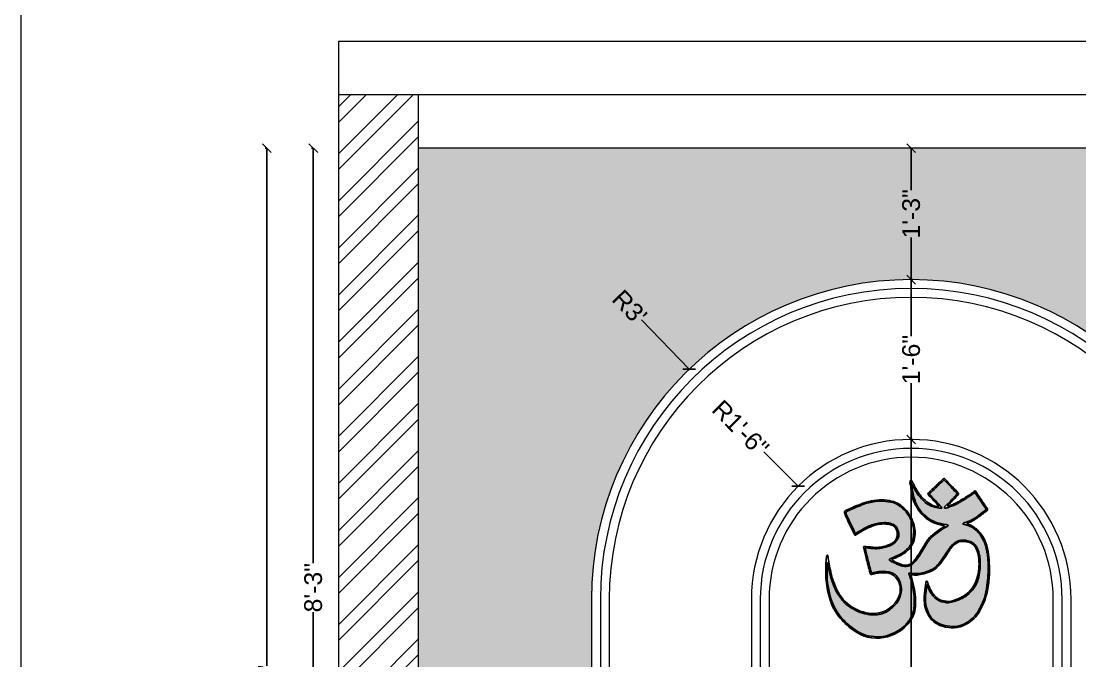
# Model space of a CAD drawing. Header units: inches. Extents: x 15448 to 46480, y -8154 to 0.
# Drawn here: x 19441.7 to 19560.9, y -3086.6 to -3014.6 of the extents above; entities that cross this region are included whole.
import ezdxf

# ---------------------------------------------------------------- set-up
doc = ezdxf.new("R2010")
doc.units = ezdxf.units.IN
doc.header["$MEASUREMENT"] = 0
doc.layers.add('ceco.net 551 - Om symbol', color=7, linetype='Continuous')
doc.layers.add('IEL-HATCH-002', color=7, linetype='Continuous')
doc.layers.add('ROD', color=7, linetype='Continuous', lineweight=9)
doc.styles.add('b.k', font='verdana.ttf')
doc.styles.get("Standard").update_dxf_attribs({"font": 'arial.ttf'})
doc.dimstyles.get("Standard").update_dxf_attribs({"dimtxt": 0.18, "dimasz": 0.18, "dimexe": 0.18, "dimexo": 0.0625, "dimgap": 0.09, "dimtad": 0, "dimtih": 1, "dimtoh": 1, "dimdec": 0, "dimzin": 0, "dimdsep": 46, "dimlunit": 4, "dimtxsty": 'Standard', "dimcen": 0.09, "dimadec": 0, "dimazin": 0, "dimtfac": 1, "dimtdec": 0, "dimtofl": 0, "dimtmove": 0, "dimatfit": 3, "dimfxl": 1, "dimtolj": 1, "dimtzin": 0, "dimarcsym": 0})
doc.dimstyles.new('STANDARD$0', dxfattribs={"dimscale": 0, "dimtxt": 6, "dimasz": 3, "dimexe": 2, "dimexo": 2, "dimgap": 0, "dimtad": 0, "dimtih": 1, "dimtoh": 1, "dimdec": 1, "dimzin": 0, "dimdsep": 46, "dimlunit": 4, "dimtxsty": 'b.k', "dimcen": 2.5, "dimclrd": 256, "dimclre": 256, "dimclrt": 256, "dimadec": 0, "dimazin": 0, "dimtfac": 1, "dimtdec": 1, "dimtofl": 0, "dimtmove": 2, "dimatfit": 2, "dimfxl": 1, "dimfrac": 2, "dimtolj": 1, "dimtzin": 0, "dimlwd": 9, "dimlwe": 9, "dimarcsym": 0})

# ---------------------------------------------------------------- blocks, each defined once
blk = doc.blocks.new('IUYGTFDS')
at = {"layer": 'IEL-HATCH-002', "true_color": 0xbea423, "transparency": 33554687}
h = blk.add_hatch(color=42, dxfattribs=at)
h.dxf.hatch_style = 1
h.paths.add_polyline_path([(13336.235, -2235.108, 0.002112), (13336.21, -2235.065, 0.046401), (13336.185, -2235.031, 0.025325), (13336.136, -2234.981, 0.134648), (13336.036, -2234.925, 0.031762), (13335.923, -2234.903, 0.028602), (13335.877, -2234.899, 0.031224), (13335.832, -2234.902, -0.015566), (13335.785, -2234.906, 0.043106), (13335.744, -2234.913, 0.009523), (13335.651, -2234.939, 0.007416), (13335.519, -2234.982, 0.362241), (13335.499, -2235.007, 0.06835), (13335.501, -2235.018, 0.004153), (13335.564, -2235.192, -0.00127), (13335.583, -2235.246, 0.298536), (13335.589, -2235.251, 0.053478), (13335.613, -2235.242, -0.016716), (13335.741, -2235.187, -0.036947), (13335.807, -2235.168, -0.055466), (13335.922, -2235.158, -0.064546), (13335.991, -2235.167, -0.09297), (13336.053, -2235.198, -0.113191), (13336.076, -2235.223, -0.098595), (13336.096, -2235.301, -0.039486), (13336.096, -2235.325, -0.079802), (13336.09, -2235.347, -0.130236), (13336.038, -2235.408, -0.089792), (13335.943, -2235.447, -0.033926), (13335.874, -2235.457, -0.05706), (13335.805, -2235.456, -0.018502), (13335.737, -2235.443, 0.01584), (13335.691, -2235.435, 0.414983), (13335.685, -2235.435, 0.098541), (13335.684, -2235.447, 0.002348), (13335.717, -2235.656, -0.000819), (13335.728, -2235.727, 0.088091), (13335.732, -2235.736, 0.205964), (13335.733, -2235.737, 0.01619), (13335.788, -2235.732, -0.023223), (13335.834, -2235.729, -0.067579), (13335.924, -2235.74, -0.051431), (13335.969, -2235.757, -0.07239), (13336.007, -2235.783, -0.10263), (13336.045, -2235.841, -0.187512), (13336.054, -2236.021, -0.108997), (13335.994, -2236.119, -0.076125), (13335.883, -2236.202, -0.066225), (13335.819, -2236.226, -0.033178), (13335.773, -2236.234, -0.075558), (13335.682, -2236.23, -0.021024), (13335.636, -2236.218, -0.061058), (13335.529, -2236.175, -0.040022), (13335.436, -2236.111, -0.050377), (13335.385, -2236.061, -0.034999), (13335.333, -2235.985, -0.033432), (13335.3, -2235.924, -0.031483), (13335.277, -2235.857, -0.013614), (13335.254, -2235.769, -0.031368), (13335.238, -2235.678, 0.015285), (13335.232, -2235.638, -0.121862), (13335.227, -2235.61, 0.0081), (13335.225, -2235.571, 0.027484), (13335.224, -2235.567, 0.599718), (13335.222, -2235.567, 0.038894), (13335.217, -2235.591, 0.00214), (13335.209, -2235.682, 0.077521), (13335.229, -2236.004, 0.064165), (13335.284, -2236.156, 0.10539), (13335.492, -2236.401, 0.065821), (13335.591, -2236.46, 0.065551), (13335.725, -2236.494, 0.060806), (13335.817, -2236.495, 0.124115), (13336.051, -2236.402, 0.049919), (13336.103, -2236.356, 0.030544), (13336.146, -2236.302, 0.043378), (13336.17, -2236.262, 0.042039), (13336.185, -2236.219, 0.026293), (13336.195, -2236.173, 0.090243), (13336.188, -2235.875, 0.014667), (13336.174, -2235.807, -0.059838), (13336.168, -2235.782, -0.037512), (13336.216, -2235.788, 0.014995), (13336.259, -2235.794, 0.061678), (13336.328, -2235.793, 0.029838), (13336.373, -2235.784, 0.02605), (13336.461, -2235.756, 0.114195), (13336.518, -2235.717, 0.021783), (13336.58, -2235.649, -0.001758), (13336.666, -2235.544, -0.062344), (13336.718, -2235.494, -0.071779), (13336.778, -2235.46, -0.161038), (13336.863, -2235.455, -0.028207), (13336.913, -2235.471, -0.243786), (13337.008, -2235.574, -0.049988), (13337.023, -2235.659, -0.033804), (13337.023, -2235.729, -0.085114), (13336.979, -2235.931, -0.161115), (13336.832, -2236.105, -0.05276), (13336.771, -2236.137, -0.02678), (13336.705, -2236.158, -0.038346), (13336.637, -2236.171, -0.029743), (13336.604, -2236.173, -0.062213), (13336.579, -2236.171, -0.024968), (13336.524, -2236.153, -0.038864), (13336.503, -2236.144, -0.105699), (13336.435, -2236.083, -0.027363), (13336.41, -2236.044, -0.038061), (13336.39, -2236.002, -0.031958), (13336.37, -2235.936, 0.009344), (13336.352, -2236.014, 0.021534), (13336.341, -2236.073, 0.028852), (13336.336, -2236.133, 0.096216), (13336.358, -2236.271, 0.033565), (13336.373, -2236.308, 0.178797), (13336.507, -2236.425, 0.068595), (13336.623, -2236.456, 0.124451), (13336.762, -2236.441, 0.071512), (13336.867, -2236.383, 0.057801), (13336.926, -2236.328, 0.024106), (13336.95, -2236.295, 0.011796), (13336.982, -2236.245, 0.010002), (13337.003, -2236.21, 0.04372), (13337.045, -2236.119, 0.036513), (13337.081, -2235.984, 0.013267), (13337.102, -2235.865, 0.042922), (13337.115, -2235.664, 0.018538), (13337.111, -2235.605, 0.048205), (13337.093, -2235.506, 0.09662), (13337.021, -2235.364, 0.025539), (13337.008, -2235.349, 0.085547), (13336.908, -2235.281, 0.035576), (13336.89, -2235.274, -0.06255), (13336.863, -2235.266, -0.595008), (13336.862, -2235.259, -0.132758), (13336.873, -2235.253, -0.025677), (13336.883, -2235.249, 0.002399), (13336.922, -2235.24, 0.059935), (13337.015, -2235.203, 0.013805), (13337.052, -2235.182, 0.00659), (13337.152, -2235.119, 0.003785), (13337.053, -2234.934, -0.008332), (13337.04, -2234.908, 0.393751), (13337.038, -2234.907, 0.023012), (13337.019, -2234.918, 0.003516), (13336.992, -2234.933, -0.009891), (13336.974, -2234.943, -0.007737), (13336.88, -2234.99, -0.007872), (13336.842, -2235.008, -0.033046), (13336.774, -2235.034, -0.013098), (13336.723, -2235.048, -0.026087), (13336.68, -2235.058, -0.123787), (13336.667, -2235.058, -0.503231), (13336.662, -2235.047, -0.078927), (13336.67, -2235.037, -0.016408), (13336.687, -2235.023, 0.007531), (13336.719, -2234.998, 0.003779), (13336.799, -2234.93, 0.001318), (13336.824, -2234.908, 0.061004), (13336.826, -2234.905, 0.201677), (13336.827, -2234.901, 0.12544), (13336.801, -2234.866, 0.002396), (13336.749, -2234.8, 0.00556), (13336.697, -2234.735, -0.00186), (13336.692, -2234.728, 0.090135), (13336.689, -2234.726, 0.175148), (13336.688, -2234.726, 0.03608), (13336.682, -2234.73, 0.016896), (13336.664, -2234.742, -0.009645), (13336.499, -2234.871, -0.008426), (13336.528, -2234.907, -0.008077), (13336.611, -2235.018, 0.016185), (13336.632, -2235.049, -0.615638), (13336.63, -2235.054, -0.093544), (13336.622, -2235.054, -0.020123), (13336.583, -2235.045, -0.138358), (13336.443, -2234.968, -0.024176), (13336.412, -2234.933, -0.039321), (13336.372, -2234.877, -0.019368), (13336.321, -2234.774, -0.130495), (13336.317, -2234.757, 0.061981), (13336.309, -2234.74, 0.442817), (13336.307, -2234.74, 0.032907), (13336.304, -2234.793, 0.064693), (13336.33, -2234.953, 0.163641), (13336.485, -2235.177, 0.074846), (13336.587, -2235.229, 0.014382), (13336.652, -2235.248, -0.038403), (13336.676, -2235.256, -0.05892), (13336.683, -2235.26, -0.457459), (13336.684, -2235.268, -0.192827), (13336.678, -2235.273, 0.033201), (13336.617, -2235.3, 0.011685), (13336.494, -2235.374, 0.072931), (13336.446, -2235.416, 0.016659), (13336.416, -2235.452, -0.005999), (13336.305, -2235.599, -0.019656), (13336.275, -2235.634, -0.034056), (13336.242, -2235.666, -0.194879), (13336.146, -2235.7, -0.112312), (13336.069, -2235.676, -0.02303), (13335.989, -2235.631, -0.019509), (13335.962, -2235.613, -0.648297), (13335.963, -2235.595, -0.052538), (13335.976, -2235.59, -0.018571), (13336.085, -2235.55, 0.029064), (13336.129, -2235.53, 0.086042), (13336.201, -2235.474, 0.015006), (13336.23, -2235.44, 0.039922), (13336.243, -2235.421, 0.061321), (13336.259, -2235.378, 0.01074), (13336.271, -2235.329, 0.102005), (13336.271, -2235.222, 0.020186), (13336.259, -2235.173, 0.022064), (13336.245, -2235.129, 0.033524)])
at = {"layer": 'ceco.net 551 - Om symbol', "color": 0}
for points in [[(13336.603, -2235.032, 0.011402), (13336.489, -2234.883, -0.047902), (13336.481, -2234.871, -0.393716), (13336.485, -2234.864, -0.009311), (13336.54, -2234.82, 0.007282), (13336.669, -2234.719, -0.248787), (13336.691, -2234.705, -0.192831), (13336.698, -2234.71, 0.00447), (13336.719, -2234.737, 0.00003), (13336.841, -2234.894, -0.147495), (13336.845, -2234.905, -0.208983), (13336.842, -2234.91, -0.001548), (13336.829, -2234.922, -0.016147), (13336.759, -2234.983, 0.048852), (13336.703, -2235.033, 0.259218), (13336.706, -2235.036, 0.248037), (13336.714, -2235.038, -0.001345), (13336.764, -2235.021, 0.040148), (13336.893, -2234.966, 0.020795), (13337.008, -2234.908, 0.004363), (13337.027, -2234.895, -0.041069), (13337.04, -2234.888, -0.275398), (13337.048, -2234.892, -0.005478), (13337.141, -2235.067, 0.000393), (13337.166, -2235.113, -0.221068), (13337.167, -2235.125, -0.054178), (13337.144, -2235.142, -0.022282), (13337.024, -2235.215, -0.032131), (13336.96, -2235.245, -0.048153), (13336.915, -2235.257, 0.318224), (13336.909, -2235.26, 0.31203), (13336.91, -2235.264, 0.114085), (13336.92, -2235.27, -0.025018), (13336.962, -2235.292, -0.059178), (13337.015, -2235.337, -0.11461), (13337.1, -2235.476, -0.06133), (13337.127, -2235.613, -0.036842), (13337.128, -2235.753, -0.015914), (13337.115, -2235.893, -0.042952), (13337.075, -2236.076, -0.088918), (13336.948, -2236.325, -0.079993), (13336.863, -2236.404, -0.043601), (13336.781, -2236.45, -0.118722), (13336.644, -2236.474, -0.084859), (13336.507, -2236.444, -0.132876), (13336.379, -2236.345, -0.066664), (13336.346, -2236.283, -0.120663), (13336.322, -2236.099, -0.020447), (13336.333, -2236.029, -0.009537), (13336.358, -2235.915, -0.173318), (13336.368, -2235.894, -0.45855), (13336.376, -2235.896, -0.034707), (13336.38, -2235.91, 0.005532), (13336.399, -2235.978, 0.113485), (13336.47, -2236.098, 0.148515), (13336.549, -2236.146, 0.021216), (13336.606, -2236.158, 0.07541), (13336.641, -2236.158, 0.034241), (13336.687, -2236.147, 0.011087), (13336.754, -2236.126, 0.219034), (13336.965, -2235.921, 0.08501), (13337.01, -2235.692, 0.063), (13336.999, -2235.599, 0.176865), (13336.94, -2235.501, 0.098506), (13336.898, -2235.481, 0.027958), (13336.829, -2235.467, 0.056269), (13336.805, -2235.467, 0.082244), (13336.783, -2235.474, 0.030528), (13336.741, -2235.496, 0.046217), (13336.705, -2235.525, 0.024064), (13336.673, -2235.559, 0.007393), (13336.614, -2235.632, -0.023152), (13336.537, -2235.72, -0.112283), (13336.461, -2235.773, -0.090623), (13336.279, -2235.812, -0.039932), (13336.232, -2235.809, 0.04609), (13336.193, -2235.804, 0.500609), (13336.193, -2235.81, 0.007727), (13336.205, -2235.88, -0.072742), (13336.217, -2236.136, -0.032457), (13336.205, -2236.205, -0.091035), (13336.158, -2236.312, -0.021595), (13336.131, -2236.35, -0.062628), (13336.081, -2236.399, -0.120501), (13335.849, -2236.505, -0.206879), (13335.493, -2236.422, -0.047348), (13335.405, -2236.345, -0.074031), (13335.267, -2236.157, -0.053834), (13335.225, -2236.048, -0.01867), (13335.209, -2235.98, -0.052654), (13335.189, -2235.747, -0.016043), (13335.196, -2235.654, -0.031778), (13335.221, -2235.492, -0.220327), (13335.229, -2235.477, -0.396764), (13335.234, -2235.477, -0.040833), (13335.238, -2235.5, -0.011552), (13335.242, -2235.571, 0.016186), (13335.246, -2235.617, 0.012733), (13335.262, -2235.733, 0.022646), (13335.277, -2235.802, 0.02018), (13335.305, -2235.891, 0.148055), (13335.467, -2236.116, 0.152566), (13335.726, -2236.217, 0.298114), (13336.031, -2236.037, 0.118675), (13336.052, -2235.946, 0.204229), (13335.996, -2235.796, 0.143715), (13335.914, -2235.753, 0.03467), (13335.867, -2235.747, 0.041167), (13335.797, -2235.747, -0.003912), (13335.733, -2235.755, -0.179179), (13335.72, -2235.751, -0.208144), (13335.715, -2235.737, -0.000169), (13335.685, -2235.552, -0.021539), (13335.667, -2235.425, -0.271928), (13335.671, -2235.417, -0.132343), (13335.697, -2235.42, -0.017116), (13335.766, -2235.434, 0.027108), (13335.812, -2235.442, 0.054756), (13335.882, -2235.441, 0.024048), (13335.951, -2235.429, 0.119542), (13336.036, -2235.391, 0.21228), (13336.078, -2235.309, 0.14778), (13336.06, -2235.23, 0.1346), (13336.026, -2235.198, 0.057059), (13335.993, -2235.185, 0.041414), (13335.947, -2235.176, 0.108706), (13335.785, -2235.19, 0.037965), (13335.654, -2235.24, -0.01193), (13335.591, -2235.27, -0.407205), (13335.579, -2235.274, -0.137074), (13335.577, -2235.27, 0.005147), (13335.574, -2235.265, 0.005524), (13335.532, -2235.15, -0.01819), (13335.501, -2235.064, 0.007787), (13335.488, -2235.02, -0.006025), (13335.48, -2234.998, -0.206177), (13335.481, -2234.987, -0.158786), (13335.495, -2234.974, -0.0358), (13335.517, -2234.967, 0.004373), (13335.575, -2234.947, -0.010963), (13335.691, -2234.911, -0.02073), (13335.75, -2234.897, -0.102684), (13335.993, -2234.898, -0.068416), (13336.094, -2234.934, -0.132733), (13336.224, -2235.06, -0.067797), (13336.279, -2235.186, -0.113494), (13336.284, -2235.353, -0.107232), (13336.241, -2235.45, -0.124878), (13336.126, -2235.548, -0.029489), (13336.07, -2235.572, -0.000508), (13336.012, -2235.593, 0.043786), (13335.984, -2235.605, 0.315454), (13335.984, -2235.607, 0.144038), (13335.989, -2235.611, -0.007698), (13336.008, -2235.623, 0.04142), (13336.088, -2235.668, 0.035302), (13336.116, -2235.679, 0.270386), (13336.231, -2235.655, 0.025891), (13336.253, -2235.634, 0.024568), (13336.331, -2235.54, -0.001131), (13336.423, -2235.418, -0.024865), (13336.443, -2235.395, -0.036641), (13336.465, -2235.375, -0.019599), (13336.49, -2235.357, -0.007846), (13336.542, -2235.324, -0.019413), (13336.622, -2235.281, 0.003232), (13336.64, -2235.272, 0.552203), (13336.64, -2235.266, 0.028912), (13336.63, -2235.26, 0.039404), (13336.608, -2235.253, -0.021936), (13336.58, -2235.243, -0.03367), (13336.51, -2235.211, -0.084803), (13336.416, -2235.135, -0.149867), (13336.296, -2234.875, -0.050896), (13336.29, -2234.754, -0.276236), (13336.295, -2234.691, -0.340347), (13336.304, -2234.691, -0.095975), (13336.309, -2234.697, -0.027271), (13336.314, -2234.708, -0.028847), (13336.325, -2234.736, 0.01348), (13336.346, -2234.793, 0.025539), (13336.36, -2234.82, 0.006577), (13336.39, -2234.874, 0.116289), (13336.517, -2235.003, 0.037739), (13336.544, -2235.018, 0.069937), (13336.588, -2235.03, 0.01313)], [(13337.152, -2235.119, -0.006701), (13337.05, -2235.183, -0.01311), (13337.015, -2235.203, -0.059661), (13336.922, -2235.239, -0.002442), (13336.883, -2235.249, 0.034662), (13336.869, -2235.254, 0.103047), (13336.861, -2235.26, 0.502949), (13336.863, -2235.266, 0.06255), (13336.89, -2235.274, -0.035576), (13336.908, -2235.281, -0.085547), (13337.008, -2235.349, -0.025539), (13337.021, -2235.364, -0.09662), (13337.093, -2235.506, -0.048205), (13337.111, -2235.605, -0.018721), (13337.115, -2235.665, -0.042796), (13337.102, -2235.865, -0.013267), (13337.081, -2235.984, -0.036513), (13337.045, -2236.119, -0.04372), (13337.003, -2236.21, -0.010002), (13336.982, -2236.245, -0.011913), (13336.95, -2236.296, -0.023754), (13336.926, -2236.328, -0.057801), (13336.867, -2236.383, -0.071512), (13336.762, -2236.441, -0.124451), (13336.623, -2236.456, -0.068595), (13336.507, -2236.425, -0.178797), (13336.373, -2236.308, -0.033565), (13336.358, -2236.271, -0.096216), (13336.336, -2236.133, -0.028852), (13336.341, -2236.073, -0.021534), (13336.352, -2236.014, -0.009344), (13336.37, -2235.936, 0.031958), (13336.39, -2236.002, 0.038061), (13336.41, -2236.044, 0.027363), (13336.435, -2236.083, 0.105699), (13336.503, -2236.144, 0.038864), (13336.524, -2236.153, 0.024968), (13336.579, -2236.171, 0.058423), (13336.602, -2236.173, 0.031067), (13336.637, -2236.171, 0.038346), (13336.705, -2236.158, 0.02678), (13336.771, -2236.137, 0.05276), (13336.832, -2236.105, 0.161115), (13336.979, -2235.931, 0.085114), (13337.023, -2235.729, 0.033804), (13337.023, -2235.659, 0.052947), (13337.006, -2235.569, 0.23476), (13336.913, -2235.471, 0.03103), (13336.858, -2235.454, 0.150866), (13336.778, -2235.46, 0.071918), (13336.718, -2235.494, 0.059753), (13336.668, -2235.541, 0.001796), (13336.58, -2235.649, -0.021783), (13336.518, -2235.717, -0.114195), (13336.461, -2235.756, -0.026119), (13336.373, -2235.784, -0.02968), (13336.328, -2235.793, -0.061678), (13336.259, -2235.794, -0.016221), (13336.213, -2235.787, 0.033545), (13336.17, -2235.782, 0.319398), (13336.169, -2235.785, 0.054027), (13336.174, -2235.807, -0.014667), (13336.188, -2235.875, -0.090243), (13336.195, -2236.173, -0.025783), (13336.186, -2236.219, -0.042887), (13336.17, -2236.262, -0.043378), (13336.146, -2236.302, -0.030544), (13336.103, -2236.356, -0.049919), (13336.051, -2236.402, -0.124115), (13335.817, -2236.495, -0.060806), (13335.725, -2236.494, -0.065551), (13335.591, -2236.46, -0.065821), (13335.492, -2236.401, -0.10539), (13335.284, -2236.156, -0.064165), (13335.229, -2236.004, -0.077521), (13335.209, -2235.682, -0.002171), (13335.218, -2235.59, -0.036792), (13335.222, -2235.567, -0.596416), (13335.224, -2235.567, -0.049567), (13335.225, -2235.575, -0.007292), (13335.227, -2235.61, 0.121862), (13335.232, -2235.638, -0.015285), (13335.238, -2235.678, 0.031368), (13335.254, -2235.769, 0.013851), (13335.277, -2235.858, 0.030779), (13335.3, -2235.924, 0.033432), (13335.333, -2235.985, 0.034999), (13335.385, -2236.061, 0.048712), (13335.434, -2236.109, 0.04086), (13335.529, -2236.175, 0.061058), (13335.636, -2236.218, 0.020754), (13335.681, -2236.229, 0.076056), (13335.773, -2236.234, 0.033178), (13335.819, -2236.226, 0.066225), (13335.883, -2236.202, 0.076125), (13335.994, -2236.119, 0.108997), (13336.054, -2236.021, 0.187512), (13336.045, -2235.841, 0.10263), (13336.007, -2235.783, 0.072645), (13335.969, -2235.757, 0.049061), (13335.926, -2235.74, 0.069131), (13335.834, -2235.729, 0.023223), (13335.788, -2235.732, -0.016204), (13335.733, -2235.737, -0.358191), (13335.731, -2235.735, -0.098914), (13335.728, -2235.724, 0.000791), (13335.717, -2235.656, -0.002366), (13335.684, -2235.445, -0.085065), (13335.685, -2235.435, -0.414983), (13335.691, -2235.435, -0.01584), (13335.737, -2235.443, 0.018502), (13335.805, -2235.456, 0.05706), (13335.874, -2235.457, 0.033926), (13335.943, -2235.447, 0.089792), (13336.038, -2235.408, 0.130236), (13336.09, -2235.347, 0.080522), (13336.096, -2235.325, 0.039142), (13336.096, -2235.301, 0.098595), (13336.076, -2235.223, 0.113191), (13336.053, -2235.198, 0.09297), (13335.991, -2235.167, 0.064546), (13335.922, -2235.158, 0.055466), (13335.807, -2235.168, 0.036947), (13335.741, -2235.187, 0.016716), (13335.613, -2235.242, -0.053478), (13335.589, -2235.251, -0.298536), (13335.583, -2235.246, 0.00127), (13335.564, -2235.192, -0.004163), (13335.501, -2235.018, -0.065944), (13335.499, -2235.007, -0.362241), (13335.519, -2234.982, -0.007416), (13335.651, -2234.939, -0.009069), (13335.74, -2234.914, -0.047918), (13335.785, -2234.906, 0.015263), (13335.831, -2234.902, -0.031858), (13335.877, -2234.899, -0.028602), (13335.923, -2234.903, -0.031762), (13336.036, -2234.925, -0.134648), (13336.136, -2234.981, -0.025325), (13336.185, -2235.031, -0.050088), (13336.212, -2235.068, -0.001968), (13336.235, -2235.108, -0.033524), (13336.245, -2235.129, -0.022064), (13336.259, -2235.173, -0.018466), (13336.27, -2235.218, -0.109668), (13336.27, -2235.332, -0.009944), (13336.259, -2235.378, -0.061321), (13336.243, -2235.421, -0.039922), (13336.23, -2235.44, -0.015261), (13336.2, -2235.475, -0.087343), (13336.127, -2235.531, -0.027775), (13336.085, -2235.55, 0.018571), (13335.976, -2235.59, 0.062287), (13335.96, -2235.596, 0.468504), (13335.96, -2235.612, 0.021148), (13335.989, -2235.631, 0.02303), (13336.069, -2235.676, 0.112312), (13336.146, -2235.7, 0.194879), (13336.242, -2235.666, 0.034056), (13336.275, -2235.634, 0.019656), (13336.305, -2235.599, 0.005999), (13336.416, -2235.452, -0.016659), (13336.446, -2235.416, -0.078425), (13336.498, -2235.371, -0.011291), (13336.617, -2235.3, -0.034529), (13336.68, -2235.272, 0.202127), (13336.686, -2235.265, 0.27533), (13336.684, -2235.26, 0.061564), (13336.676, -2235.256, 0.034535), (13336.654, -2235.248, -0.014822), (13336.588, -2235.229, -0.075188), (13336.485, -2235.177, -0.163641), (13336.33, -2234.953, -0.064693), (13336.304, -2234.793, -0.031685), (13336.307, -2234.742, -0.945949), (13336.309, -2234.74, -0.061981), (13336.317, -2234.757, 0.130495), (13336.321, -2234.774, 0.019368), (13336.372, -2234.877, 0.039321), (13336.412, -2234.933, 0.024176), (13336.443, -2234.968, 0.138358), (13336.583, -2235.045, 0.020045), (13336.622, -2235.054, 0.11255), (13336.631, -2235.054, 0.233168), (13336.633, -2235.051, 0.216339), (13336.631, -2235.046, -0.015017), (13336.611, -2235.018, 0.008077), (13336.528, -2234.907, 0.008426), (13336.499, -2234.871, 0.009645), (13336.664, -2234.742, -0.016712), (13336.681, -2234.73, -0.03718), (13336.688, -2234.726, -0.175148), (13336.689, -2234.726, -0.131403), (13336.692, -2234.729, 0.001609), (13336.697, -2234.735, -0.005618), (13336.75, -2234.8, -0.002372), (13336.801, -2234.866, -0.12544), (13336.827, -2234.901, -0.217327), (13336.826, -2234.905, -0.086531), (13336.822, -2234.909, -0.001246), (13336.799, -2234.93, -0.003779), (13336.719, -2234.998, -0.007715), (13336.686, -2235.024, 0.01574), (13336.67, -2235.038, 0.064615), (13336.663, -2235.045, 0.049352), (13336.662, -2235.049, 0.427463), (13336.667, -2235.058, 0.093452), (13336.677, -2235.059, 0.028071), (13336.723, -2235.048, 0.013098), (13336.774, -2235.034, 0.033046), (13336.842, -2235.008, 0.007872), (13336.88, -2234.99, 0.007737), (13336.974, -2234.943, 0.009891), (13336.992, -2234.933, -0.003596), (13337.019, -2234.917, -0.022585), (13337.039, -2234.907, -0.308011), (13337.04, -2234.908, -0.018966), (13337.041, -2234.911, 0.007428), (13337.053, -2234.934, -0.003785)]]:
    blk.add_lwpolyline(points, format="xyb", close=True, dxfattribs=at)
blk = doc.blocks.new('_Oblique')
at = {"color": 0, "linetype": 'ByBlock', "lineweight": -2}
blk.add_line((-0.5, -0.5), (0.5, 0.5), dxfattribs=at)
blk = doc.blocks.new('*D332')
at = {"color": 1, "lineweight": -2, "transparency": 16777216}
for p, q in [((19474.59, -3028.91), (19474.37, -3028.91)), ((19474.55, -3028.91), (19474.55, -3075.66)), ((19474.55, -3127.91), (19474.55, -3081.16)), ((19474.59, -3127.91), (19474.37, -3127.91))]:
    blk.add_line(p, q, dxfattribs=at)
at = {"layer": 'Defpoints', "color": 0, "transparency": 16777216}
for p in [(19474.55, -3028.91), (19492.1, -3028.91), (19492.1, -3127.91)]:
    blk.add_point(p, dxfattribs=at)
at = {"color": 1, "lineweight": -2, "transparency": 16777216}
for p, rotation in [((19474.55, -3028.91), 90), ((19474.55, -3127.91), 270)]:
    blk.add_blockref('_Oblique', p, dxfattribs=dict(at, rotation=rotation))
at = {"color": 1, "lineweight": 5, "transparency": 16777216, "insert": (19474.55, -3078.41), "char_height": 2, "attachment_point": 5, "rotation": 90}
blk.add_mtext('\\A1;8\'-3"', dxfattribs=at)
blk = doc.blocks.new('*D336')
at = {"color": 1, "lineweight": -2, "transparency": 16777216}
for p, q in [((19541.88, -3061.72), (19542.06, -3061.72)), ((19541.88, -3061.72), (19541.88, -3092.07)), ((19541.88, -3127.91), (19541.88, -3097.56)), ((19541.88, -3127.91), (19542.06, -3127.91))]:
    blk.add_line(p, q, dxfattribs=at)
at = {"layer": 'Defpoints', "color": 0, "transparency": 16777216}
for p in [(19541.88, -3061.72), (19541.88, -3061.72), (19541.88, -3127.91)]:
    blk.add_point(p, dxfattribs=at)
at = {"color": 1, "lineweight": -2, "transparency": 16777216}
for p, rotation in [((19541.88, -3061.72), 90), ((19541.88, -3127.91), 270)]:
    blk.add_blockref('_Oblique', p, dxfattribs=dict(at, rotation=rotation))
at = {"color": 1, "lineweight": 5, "transparency": 16777216, "insert": (19541.88, -3094.81), "char_height": 2, "attachment_point": 5, "rotation": 90}
blk.add_mtext('\\A1;5\'-6"', dxfattribs=at)
blk = doc.blocks.new('*D337')
at = {"color": 1, "lineweight": -2, "transparency": 16777216}
for p, q in [((19541.88, -3043.72), (19542.06, -3043.72)), ((19541.88, -3043.72), (19541.88, -3050.07)), ((19541.88, -3061.72), (19541.88, -3055.37)), ((19541.88, -3061.72), (19542.06, -3061.72))]:
    blk.add_line(p, q, dxfattribs=at)
at = {"layer": 'Defpoints', "color": 0, "transparency": 16777216}
for p in [(19541.88, -3043.72), (19541.88, -3043.72), (19541.88, -3061.72)]:
    blk.add_point(p, dxfattribs=at)
at = {"color": 1, "lineweight": -2, "transparency": 16777216}
for p, rotation in [((19541.88, -3043.72), 90), ((19541.88, -3061.72), 270)]:
    blk.add_blockref('_Oblique', p, dxfattribs=dict(at, rotation=rotation))
at = {"color": 1, "lineweight": 5, "transparency": 16777216, "insert": (19541.88, -3052.72), "char_height": 2, "attachment_point": 5, "rotation": 90}
blk.add_mtext('\\A1;1\'-6"', dxfattribs=at)
blk = doc.blocks.new('*D338')
at = {"color": 1, "lineweight": -2, "transparency": 16777216}
for p, q in [((19541.88, -3028.91), (19542.06, -3028.91)), ((19541.88, -3028.91), (19541.88, -3033.66)), ((19541.88, -3043.72), (19541.88, -3038.97)), ((19541.88, -3043.72), (19542.06, -3043.72))]:
    blk.add_line(p, q, dxfattribs=at)
at = {"layer": 'Defpoints', "color": 0, "transparency": 16777216}
for p in [(19541.88, -3028.91), (19541.88, -3028.91), (19541.88, -3043.72)]:
    blk.add_point(p, dxfattribs=at)
at = {"color": 1, "lineweight": -2, "transparency": 16777216}
for p, rotation in [((19541.88, -3028.91), 90), ((19541.88, -3043.72), 270)]:
    blk.add_blockref('_Oblique', p, dxfattribs=dict(at, rotation=rotation))
at = {"color": 1, "lineweight": 5, "transparency": 16777216, "insert": (19541.88, -3036.31), "char_height": 2, "attachment_point": 5, "rotation": 90}
blk.add_mtext('\\A1;1\'-3"', dxfattribs=at)
blk = doc.blocks.new('*D342')
at = {"color": 1, "lineweight": -2, "transparency": 16777216}
for p, q in [((19525.28, -3063.1), (19529.16, -3066.98)), ((19541.79, -3079.72), (19541.97, -3079.72)), ((19541.88, -3079.81), (19541.88, -3079.63))]:
    blk.add_line(p, q, dxfattribs=at)
at = {"layer": 'Defpoints', "color": 0, "transparency": 16777216}
for p in [(19529.16, -3066.98), (19541.88, -3079.72)]:
    blk.add_point(p, dxfattribs=at)
at = {"color": 1, "lineweight": -2, "transparency": 16777216, "rotation": 314.9668818800035}
blk.add_blockref('_Oblique', (19529.16, -3066.98), dxfattribs=at)
at = {"color": 1, "lineweight": 5, "transparency": 16777216, "insert": (19522.66, -3060.48), "char_height": 2, "attachment_point": 5, "rotation": 314.9669}
blk.add_mtext('\\A1;R1\'-6"', dxfattribs=at)
blk = doc.blocks.new('*D343')
at = {"color": 1, "lineweight": -2, "transparency": 16777216}
for p, q in [((19511.53, -3048.24), (19516.89, -3053.8)), ((19541.79, -3079.72), (19541.97, -3079.72)), ((19541.88, -3079.81), (19541.88, -3079.63))]:
    blk.add_line(p, q, dxfattribs=at)
at = {"layer": 'Defpoints', "color": 0, "transparency": 16777216}
for p in [(19516.89, -3053.8), (19541.88, -3079.72)]:
    blk.add_point(p, dxfattribs=at)
at = {"color": 1, "lineweight": -2, "transparency": 16777216, "rotation": 313.9539761193639}
blk.add_blockref('_Oblique', (19516.89, -3053.8), dxfattribs=at)
at = {"color": 1, "lineweight": 5, "transparency": 16777216, "insert": (19510.17, -3046.83), "char_height": 2, "attachment_point": 5, "rotation": 313.954}
blk.add_mtext("\\A1;R3'", dxfattribs=at)
blk = doc.blocks.new('*D346')
at = {"color": 1, "lineweight": -2, "transparency": 16777216}
for p, q in [((19469.37, -3028.91), (19469.15, -3028.91)), ((19469.33, -3028.91), (19469.33, -3087.21)), ((19469.33, -3148.91), (19469.33, -3090.6)), ((19469.37, -3148.91), (19469.15, -3148.91))]:
    blk.add_line(p, q, dxfattribs=at)
at = {"layer": 'Defpoints', "color": 0, "transparency": 16777216}
for p in [(19469.33, -3028.91), (19486.38, -3028.91), (19486.38, -3148.91)]:
    blk.add_point(p, dxfattribs=at)
at = {"color": 1, "lineweight": -2, "transparency": 16777216}
for p, rotation in [((19469.33, -3028.91), 90), ((19469.33, -3148.91), 270)]:
    blk.add_blockref('_Oblique', p, dxfattribs=dict(at, rotation=rotation))
at = {"color": 1, "lineweight": 5, "transparency": 16777216, "insert": (19469.33, -3088.91), "char_height": 2, "attachment_point": 5, "rotation": 90}
blk.add_mtext("\\A1;10'", dxfattribs=at)

msp = doc.modelspace()

# ---------------------------------------------------------------- hatches: boundary and pattern name
at = {"layer": 'IEL-HATCH-002', "lineweight": 5, "true_color": 0xf27172, "transparency": 33554687}
h = msp.add_hatch(dxfattribs=at)
h.set_pattern_fill('ANSI32', color=11, scale=10)
h.set_pattern_definition([(45, (-90.421, 0), (-2.6516504, 2.6516504), []), (45, (-88.653, 0), (-2.6516504, 2.6516504), [])])
h.paths.add_polyline_path([(19486.38, -3022.91), (19477.38, -3022.91), (19477.38, -3148.91), (19486.38, -3148.91)])
h.paths.add_polyline_path([(19602.38, -3022.91), (19597.38, -3022.91), (19597.38, -3148.91), (19602.38, -3148.91)])
at = {"layer": 'IEL-HATCH-002', "lineweight": 5, "true_color": 0xf3ece7, "transparency": 33554687}
h = msp.add_hatch(color=7, dxfattribs=at)
h.dxf.hatch_style = 1
h.paths.add_polyline_path([(19597.38, -3028.91), (19486.38, -3028.91), (19486.38, -3127.91), (19505.88, -3127.91), (19505.88, -3079.72, -1), (19577.88, -3079.72), (19577.88, -3127.91), (19597.38, -3127.91)])

# ---------------------------------------------------------------- linework, layer by layer
at = {"lineweight": 5}
for p, q in [((19477.38, -3016.91), (19477.38, -3148.91)), ((19486.38, -3022.91), (19486.38, -3148.91))]:
    msp.add_line(p, q, dxfattribs=at)
msp.add_lwpolyline([(19441.66, -2929.25), (19973.03, -2929.25), (19973.03, -3273.56), (19441.66, -3273.56)], close=True, dxfattribs=at)
for points in [[(19577.88, -3127.91), (19577.88, -3079.72, 1), (19505.88, -3079.72), (19505.88, -3127.91)], [(19559.88, -3127.91), (19559.88, -3079.72, 1), (19523.88, -3079.72), (19523.88, -3127.91)]]:
    msp.add_lwpolyline(points, format="xyb", dxfattribs=at)
at = {"color": 2, "lineweight": 5}
for points in [[(19576.88, -3127.91), (19576.88, -3079.72, 1), (19506.88, -3079.72), (19506.88, -3127.91)], [(19575.88, -3127.91), (19575.88, -3079.72, 1), (19507.88, -3079.72), (19507.88, -3127.91)], [(19558.88, -3127.91), (19558.88, -3079.72, 1), (19524.88, -3079.72), (19524.88, -3127.91)], [(19557.88, -3127.91), (19557.88, -3079.72, 1), (19525.88, -3079.72), (19525.88, -3127.91)]]:
    msp.add_lwpolyline(points, format="xyb", dxfattribs=at)
at = {"layer": 'ROD', "lineweight": 5}
for p, q in [((19602.38, -3016.91), (19477.38, -3016.91)), ((19602.38, -3022.91), (19477.38, -3022.91)), ((19597.38, -3028.91), (19486.38, -3028.91))]:
    msp.add_line(p, q, dxfattribs=at)

# ---------------------------------------------------------------- block references
at = {"lineweight": 5, "xscale": 9.53086749694931, "yscale": 9.53086749694931, "zscale": 9.53086749694931, "rotation": 5.444398520504867}
msp.add_blockref('IUYGTFDS', (-109012.04, 6076.31), dxfattribs=at)

# ---------------------------------------------------------------- dimensions: what is measured, and where the dimension line sits
at = {"lineweight": 5}
for base, p1, p2, picture, middle in [((19469.33, -3028.91), (19486.38, -3148.91), (19486.38, -3028.91), '*D346', (19469.33, -3088.91)), ((19474.55, -3028.91), (19492.1, -3127.91), (19492.1, -3028.91), '*D332', (19474.55, -3078.41)), ((19541.88, -3028.91), (19541.88, -3043.72), (19541.88, -3028.91), '*D338', (19541.88, -3036.31)), ((19541.88, -3043.72), (19541.88, -3061.72), (19541.88, -3043.72), '*D337', (19541.88, -3052.72)), ((19541.88, -3061.72), (19541.88, -3127.91), (19541.88, -3061.72), '*D336', (19541.88, -3094.81))]:
    dim = msp.add_linear_dim(base=base, p1=p1, p2=p2, angle=90, dimstyle='STANDARD$0', override={"dimscale": 1, "dimtxt": 2, "dimasz": 1, "dimexe": 0.18, "dimexo": 0.0625, "dimgap": 0.09, "dimtih": 0, "dimtoh": 0, "dimdec": 0, "dimtxsty": 'Standard', "dimblk": 'Oblique', "dimcen": 0.09, "dimclrd": 1, "dimclre": 1, "dimclrt": 1, "dimtdec": 0, "dimtmove": 1, "dimatfit": 3, "dimldrblk": 'Oblique', "dimfxl": 0.03937, "dimfxlon": 1, "dimfrac": 0, "dimlwd": 65534, "dimlwe": 65534, "dimarcsym": 1}, dxfattribs=at)
    dim.commit()
    dim.dimension.update_dxf_attribs({"geometry": picture, "text_midpoint": middle})
for mpoint, picture, middle in [((19516.89, -3053.8), '*D343', (19510.17, -3046.83)), ((19529.16, -3066.98), '*D342', (19522.66, -3060.48))]:
    dim = msp.add_radius_dim(center=(19541.88, -3079.72), mpoint=mpoint, dimstyle='Standard', override={"dimtxt": 2, "dimasz": 1, "dimtih": 0, "dimtoh": 0, "dimblk": 'Oblique', "dimclrd": 1, "dimclre": 1, "dimclrt": 1, "dimtmove": 1, "dimldrblk": 'Oblique', "dimfxl": 0.03937, "dimfxlon": 1, "dimarcsym": 1}, dxfattribs=at)
    dim.commit()
    dim.dimension.update_dxf_attribs({"geometry": picture, "text_midpoint": middle, "dimtype": 164})

doc.saveas('drawing.dxf')
